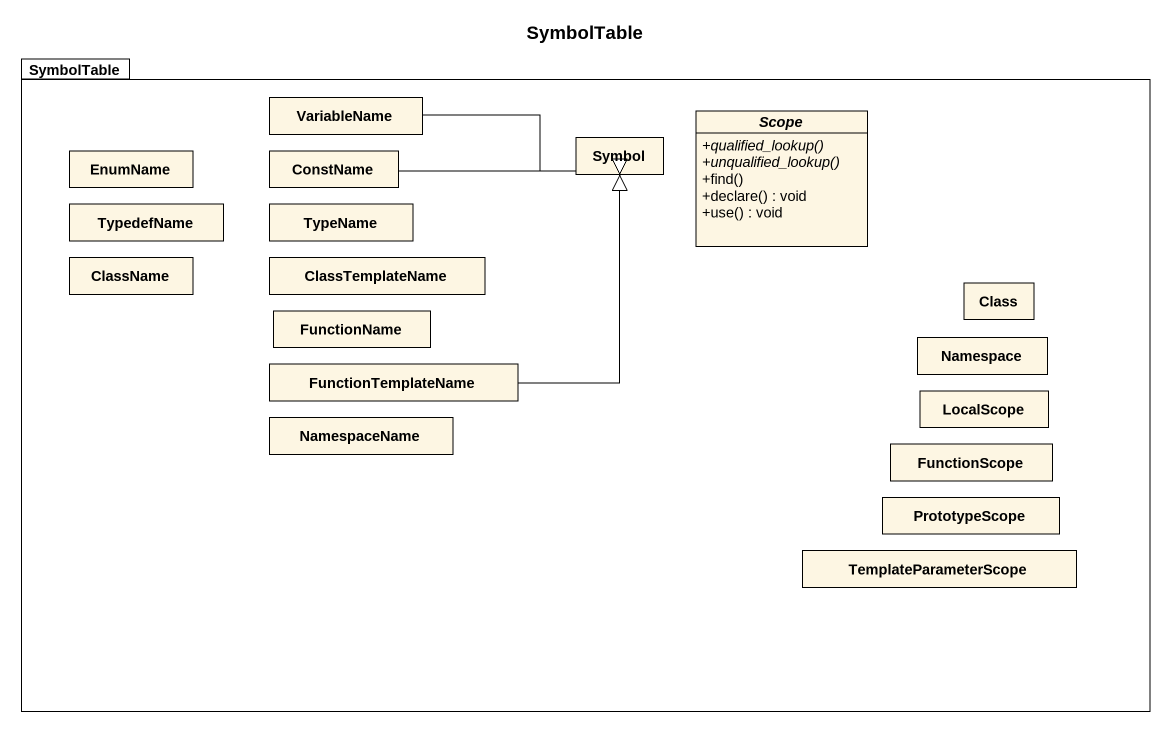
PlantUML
@startuml
title SymbolTable
hide circle
hide empty members
skinparam classAttributeIconSize 0
package SymbolTable {
  class VariableName
  abstract class Scope {
    {abstract} +qualified_lookup()
    {abstract} +unqualified_lookup()
    +find()
    +declare() : void
    +use() : void
  }
  class EnumName
  class ConstName
  class Symbol
  class TypedefName
  class TypeName
  class ClassName
  class ClassTemplateName
  class "Class" as Class_
  class FunctionName
  class "Namespace" as Namespace_
  class FunctionTemplateName
  class NamespaceName
  class LocalScope
  class FunctionScope
  class PrototypeScope
  class TemplateParameterScope
}
VariableName -right-|> Symbol
ConstName -right-|> Symbol
FunctionTemplateName -up-|> Symbol
@enduml
